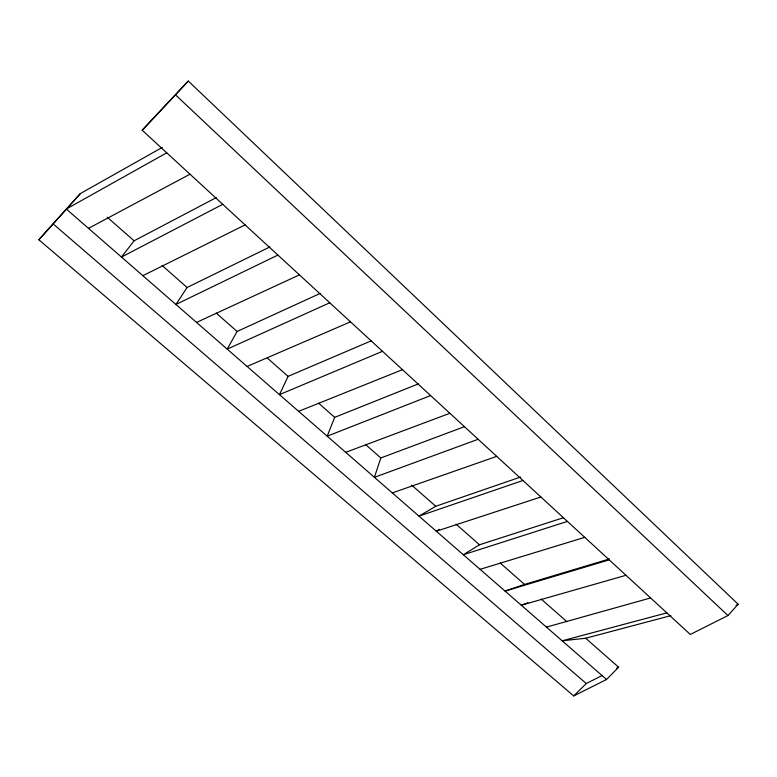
<?xml version="1.0" encoding="UTF-8"?>
<svg xmlns="http://www.w3.org/2000/svg" width="777" height="777" viewBox="0 0 777 777"><rect width="100%" height="100%" fill="white"/><g stroke="black" fill="none" stroke-linecap="round" stroke-linejoin="round"><path stroke-width="1.17" d="M464.549 426.631L380.827 457.954L374.407 477.321L478.137 439.287M418.376 383.877L334.683 417.346L327.185 436.198L430.613 395.561M371.493 340.724L288.092 376.35L279.458 394.638L382.517 351.311M320.299 293.347L237.092 331.468L227.195 349.126L329.749 302.768M269.872 246.931L187.111 287.49L175.923 304.477L277.894 255.07M216.472 197.494L134.071 240.812L121.474 257.061L222.727 204.322M666.841 612.868L562.159 640.811L585.693 638.238L618.618 667.21L606.565 679.477L573.717 695.939L38.85 239.763L80.381 193.56L162.325 147.377M38.85 239.763L80.381 193.56M142.191 130.235L188.296 81.061L738.15 604.224L727.932 615.549L690.316 634.459L142.191 130.235L188.296 81.061M573.717 695.939L586.276 683.527L602.447 675.368M439.355 529.322L436.315 531.225L540.879 496.998M563.296 517.764L479.487 544.774L463.325 554.739L567.414 521.406M520.6 477.02L435.742 506.274L418.988 516.132L522.931 480.487M166.734 152.816L66.317 209.032L606.565 679.477M88.5 228.351L189.986 174.213M736.042 605.293L738.15 604.224M616.462 668.298L618.618 667.21M142.861 275.689L245.105 224.903M196.532 322.426L299.417 274.873M247.086 366.453L350.485 321.853M298.64 411.334L402.476 369.677M345.716 452.331L449.873 413.277M527.981 602.748L521.28 605.215L625.98 575.291M392.317 492.909L496.717 456.371M609.353 558.974L524.543 584.421L505.05 591.083L609.217 559.858M480.079 569.337L584.741 537.354M546.445 627.117L650.621 597.95M585.693 638.238L670.881 615.627M53.205 223.961L586.276 683.527M107.313 217.269L134.071 240.812M162.053 265.433L187.111 287.49M216.259 313.131L237.092 331.468M267.327 358.08L288.092 376.35M318.502 403.108L334.683 417.346M365.452 444.425L380.827 457.954M411.693 485.12L435.742 506.274M456.138 524.222L479.487 544.774M500.242 563.043L524.543 584.421M541.142 599.028L566.987 621.765M175.719 95.047L727.932 615.549"/></g></svg>
